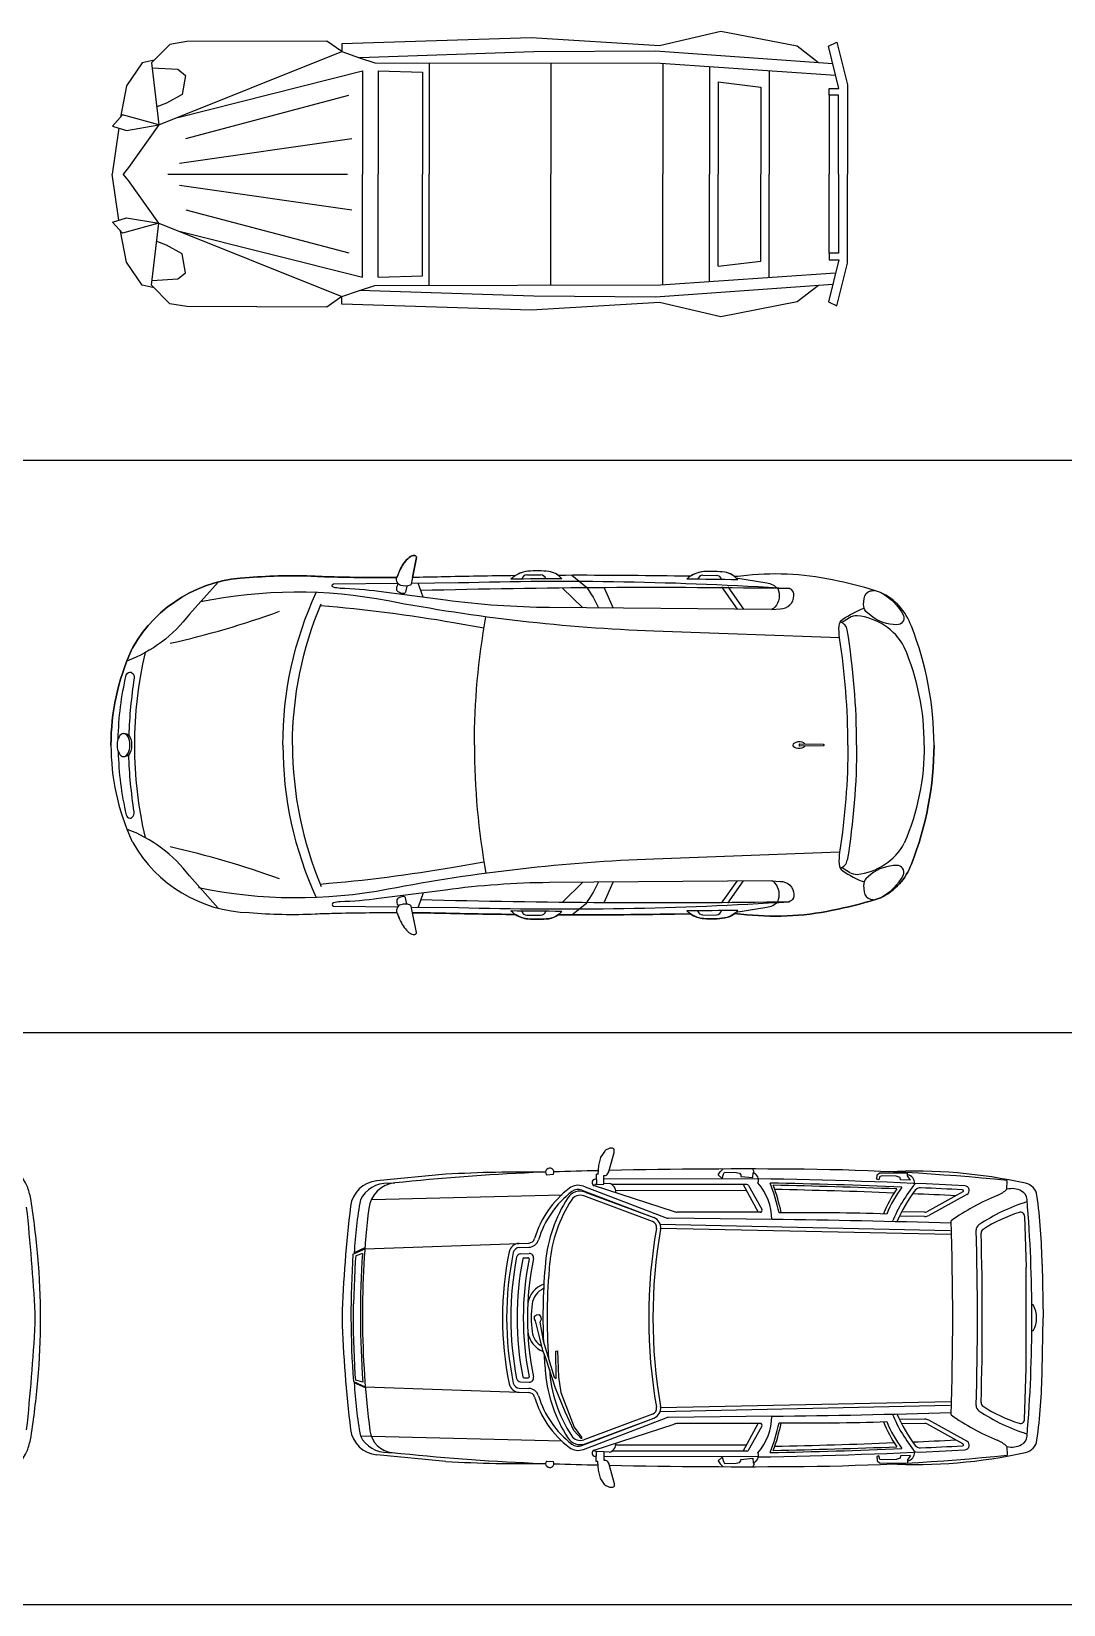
# Model space of a CAD drawing. Header units: millimetres. Extents: x 2646 to 50990, y 12226 to 40347.
# Drawn here: x 11362 to 16792, y 21649 to 29929 of the extents above; entities that cross this region are included whole.
import ezdxf

# ---------------------------------------------------------------- set-up
doc = ezdxf.new("R2010")
doc.units = ezdxf.units.MM
doc.layers.add('www.cad-blocks.net', color=7, linetype='Continuous')

# ---------------------------------------------------------------- blocks, each defined once
blk = doc.blocks.new('A$C7DAC714A')
for p, q in [((1.8021, 0.7507), (1.479, 0.6754)), ((2.203, 0.6726), (1.8021, 0.7507)), ((-1.0967, 0.6823), (-1.1933, 0.5851)), ((-1.0079, 0.6978), (-1.0967, 0.6823)), ((-0.2708, 0.7002), (-1.0079, 0.6978)), ((-0.1919, 0.6444), (-0.2708, 0.7002)), ((0.805, 0.7169), (-0.192, 0.6852)), ((-0.192, 0.6852), (-0.1919, 0.6444)), ((1.479, 0.6754), (0.805, 0.7169)), ((2.3165, 0.5861), (2.203, 0.6726)), ((2.3683, 0.6732), (2.412, 0.6937)), ((2.4229, 0.451), (2.3683, 0.6732)), ((2.412, 0.6937), (2.4688, 0.4695)), ((-1.2421, 0.5849), (-1.3254, 0.4644)), ((-1.1795, 0.5989), (-1.2421, 0.5849)), ((-1.1933, 0.5851), (-1.1543, 0.2589)), ((-1.1543, 0.2589), (-0.1919, 0.6444)), ((-0.1919, 0.6444), (-0.0993, 0.6119)), ((0.8184, 0.6426), (-0.0993, 0.6119)), ((-0.0993, 0.6119), (-0.0176, 0.586)), ((-0.0176, 0.586), (1.4844, 0.5836)), ((0.2679, 0.5855), (0.2679, 0)), ((1.4587, 0.6476), (0.8184, 0.6426)), ((0.9074, 0.5845), (0.9074, 0)), ((2.391, 0.5808), (1.4587, 0.6476)), ((1.4844, 0.5836), (2.4058, 0.5206)), ((1.496, 0.5828), (1.496, 0)), ((-1.1902, 0.5595), (-1.0555, 0.552)), ((-1.0555, 0.552), (-1.0146, 0.5194)), ((-1.0551, 0.2986), (-0.0838, 0.5428)), ((-1.0146, 0.5194), (-1.0325, 0.4195)), ((-0.0838, 0.5428), (-0.0838, 0)), ((0, 0.5431), (0, 0)), ((0, 0.5431), (0.2324, 0.5358)), ((0.2324, 0.5358), (0.2324, 0)), ((1.7426, 0.5659), (1.7426, 0)), ((2.0566, 0.5445), (2.0566, 0)), ((-1.3254, 0.4644), (-1.3555, 0.3003)), ((-1.0325, 0.4195), (-1.1139, 0.3734)), ((-1.0135, 0.1879), (-0.1547, 0.4151)), ((1.7877, 0.4848), (1.7877, 0)), ((1.7877, 0.4848), (2.0121, 0.4579)), ((2.0121, 0.4579), (2.0121, 0)), ((2.3721, 0.451), (2.4229, 0.451)), ((2.3721, 0.4155), (2.3721, 0.451)), ((2.4215, 0.4155), (2.3721, 0.4155)), ((2.3721, 0.4155), (2.3721, 0)), ((2.4215, 0), (2.4215, 0.4155)), ((2.4688, 0.4695), (2.4688, 0)), ((-1.1139, 0.3734), (-1.1657, 0.3543)), ((-1.3453, 0.3114), (-1.399, 0.253)), ((-1.399, 0.253), (-1.3247, 0.2299)), ((-1.1543, 0.2589), (-1.3453, 0.3114)), ((-1.3247, 0.2299), (-1.1543, 0.2589)), ((-1.1543, 0.2589), (-1.3138, 0.034)), ((-1.3653, 0.2425), (-1.4003, 0)), ((-1.0466, 0.0575), (-0.1387, 0.1879)), ((-1.3653, -0.2425), (-1.4003, 0)), ((-1.3138, 0.034), (-1.3421, 0)), ((-1.3138, -0.034), (-1.3421, 0)), ((-1.1076, 0), (-0.1614, 0)), ((-0.0838, -0.5428), (-0.0838, 0)), ((0, -0.5431), (0, 0)), ((0.2324, -0.5358), (0.2324, 0)), ((0.2679, -0.5855), (0.2679, 0)), ((0.9074, -0.5845), (0.9074, 0)), ((1.496, -0.5828), (1.496, 0)), ((1.7426, -0.5659), (1.7426, 0)), ((1.7877, -0.4848), (1.7877, 0)), ((2.0121, -0.4579), (2.0121, 0)), ((2.0566, -0.5445), (2.0566, 0)), ((2.3721, -0.4155), (2.3721, 0)), ((2.4215, 0), (2.4215, -0.4155)), ((2.4688, -0.4695), (2.4688, 0)), ((-1.1543, -0.2589), (-1.3138, -0.034)), ((-1.0466, -0.0575), (-0.1387, -0.1879)), ((-1.399, -0.253), (-1.3247, -0.2299)), ((-1.3247, -0.2299), (-1.1543, -0.2589)), ((-1.0135, -0.1879), (-0.1547, -0.4151)), ((-1.3453, -0.3114), (-1.399, -0.253)), ((-1.3254, -0.4644), (-1.3555, -0.3003)), ((-1.1543, -0.2589), (-1.3453, -0.3114)), ((-1.1933, -0.5851), (-1.1543, -0.2589)), ((-1.1543, -0.2589), (-0.1919, -0.6444)), ((-1.0551, -0.2986), (-0.0838, -0.5428)), ((-1.1139, -0.3734), (-1.1657, -0.3543)), ((-1.0325, -0.4195), (-1.1139, -0.3734)), ((-1.2421, -0.5849), (-1.3254, -0.4644)), ((-1.0146, -0.5194), (-1.0325, -0.4195)), ((1.7877, -0.4848), (2.0121, -0.4579)), ((2.4229, -0.451), (2.3683, -0.6732)), ((2.4215, -0.4155), (2.3721, -0.4155)), ((2.3721, -0.4155), (2.3721, -0.451)), ((2.3721, -0.451), (2.4229, -0.451)), ((2.412, -0.6937), (2.4688, -0.4695)), ((-1.1902, -0.5595), (-1.0555, -0.552)), ((-1.0555, -0.552), (-1.0146, -0.5194)), ((0, -0.5431), (0.2324, -0.5358)), ((1.4844, -0.5836), (2.4058, -0.5206)), ((-1.1795, -0.5989), (-1.2421, -0.5849)), ((-1.0967, -0.6823), (-1.1933, -0.5851)), ((-0.1919, -0.6444), (-0.2708, -0.7002)), ((-0.192, -0.6852), (-0.1919, -0.6444)), ((-0.1919, -0.6444), (-0.0993, -0.6119)), ((-0.0993, -0.6119), (-0.0176, -0.586)), ((0.8184, -0.6426), (-0.0993, -0.6119)), ((-0.0176, -0.586), (1.4844, -0.5836)), ((1.4587, -0.6476), (0.8184, -0.6426)), ((2.391, -0.5808), (1.4587, -0.6476)), ((2.3165, -0.5861), (2.203, -0.6726)), ((-1.0079, -0.6978), (-1.0967, -0.6823)), ((-0.2708, -0.7002), (-1.0079, -0.6978)), ((0.805, -0.7169), (-0.192, -0.6852)), ((1.479, -0.6754), (0.805, -0.7169)), ((1.8021, -0.7507), (1.479, -0.6754)), ((2.203, -0.6726), (1.8021, -0.7507)), ((2.3683, -0.6732), (2.412, -0.6937))]:
    blk.add_line(p, q)
blk = doc.blocks.new('A$C7A8978E2')
for p, q in [((1.6421, 1.7752), (1.616, 1.8499)), ((2.3747, 1.8238), (2.4833, 1.7194)), ((2.5955, 1.8255), (2.6412, 1.7181)), ((3.2118, 1.83), (3.2946, 1.7126)), ((3.2462, 1.8292), (3.3286, 1.7123)), ((3.8851, 1.6669), (3.8437, 1.6414)), ((0.0662, 1.0576), (0.0751, 1.0576)), ((0.0662, 0.9365), (0.0751, 0.9365)), ((3.8851, 0.3272), (3.8437, 0.3527)), ((2.3747, 0.1704), (2.4833, 0.2748)), ((2.5955, 0.1687), (2.6412, 0.2761)), ((3.2118, 0.1642), (3.2946, 0.2816)), ((3.2462, 0.165), (3.3286, 0.2818)), ((1.6421, 0.2189), (1.616, 0.1442))]:
    blk.add_line(p, q)
blk.add_lwpolyline([(4.3301, 0.9971, 0.094182), (4.211, 1.6231, 0.197457), (4.0494, 1.8003, 0.035524), (3.8252, 1.86, 0.082887), (3.3458, 1.8898, -0.001106), (3.2806, 1.8837, 0.123787), (3.2301, 1.9071, 0.044638), (3.1199, 1.9106, 0.125221), (3.0484, 1.8853), (2.9651, 1.8867, 0.004961), (2.3528, 1.8904, 0.117151), (2.3042, 1.911, 0.044638), (2.1939, 1.9124, 0.116155), (2.1276, 1.8888, 0.003163), (1.7373, 1.882, -0.003193), (1.5862, 1.8794), (1.6078, 1.9843, 0.351251), (1.5979, 1.9942, 0.213671), (1.5687, 1.9848, 0.098963), (1.5237, 1.9244, 0.019669), (1.5041, 1.8787, -0.006985), (1.1737, 1.882, -0.005357), (1.0745, 1.8855, 0.032681), (0.7271, 1.8785, 0.26343), (0.1148, 1.5103, 0.023037), (0.1065, 1.4939, 0.105933), (0, 0.9971, 0.105933), (0.1065, 0.5003, 0.023037), (0.1148, 0.4838, 0.26343), (0.7271, 0.1156, 0.032681), (1.0745, 0.1087, -0.005357), (1.1737, 0.1121, -0.006985), (1.5041, 0.1154, 0.019669), (1.5237, 0.0697, 0.098963), (1.5687, 0.0094, 0.213671), (1.5979, 0, 0.351251), (1.6078, 0.0099), (1.5862, 0.1148, -0.003193), (1.7373, 0.1122, 0.003163), (2.1276, 0.1054, 0.116155), (2.1939, 0.0818, 0.044638), (2.3042, 0.0831, 0.117151), (2.3528, 0.1037, 0.004961), (2.9651, 0.1075), (3.0484, 0.1088, 0.125221), (3.1199, 0.0835, 0.044638), (3.2301, 0.087, 0.123787), (3.2806, 0.1104, -0.001106), (3.3458, 0.1043, 0.082887), (3.8252, 0.1342, 0.035524), (4.0494, 0.1939, 0.197457), (4.211, 0.371, 0.094182)], format="xyb", close=True)
for points in [[(1.6078, 1.9843), (1.5791, 1.8448, -0.251097), (1.5742, 1.8389, -0.178943), (1.5242, 1.8374, -0.426524), (1.5044, 1.8794, -0.019378), (1.5237, 1.9244, -0.098963), (1.5687, 1.9848, -0.213671), (1.5979, 1.9942, -0.351251), (1.6078, 1.9843, 0.095914)], [(2.3722, 1.8723, 0.176742), (2.3042, 1.911, 0.044638), (2.1939, 1.9124, 0.165675), (2.1042, 1.8703)], [(3.2974, 1.8671, 0.176742), (3.2301, 1.9071, 0.044638), (3.1199, 1.9106, 0.165675), (3.0294, 1.8703)], [(0, 0.9971), (0, 0.9971, -0.105933), (0.1065, 1.4939, -0.023037), (0.1148, 1.5103, -0.26343), (0.7271, 1.8785, -0.032681), (1.0745, 1.8855, 0.005357), (1.1737, 1.882, 0.006985), (1.5041, 1.8787)], [(0.5631, 1.8553), (0.4126, 1.6857, -0.141655), (0.0836, 1.4396, -0.141175)], [(3.4773, 1.7111), (2.3065, 1.7209, -0.031519), (1.7606, 1.7599), (1.4094, 1.8052, 0.024962), (1.2056, 1.8218, -0.040073), (1.1712, 1.8276, -0.733467), (1.1702, 1.8453), (1.5085, 1.8488)], [(1.5572, 1.8343), (1.5494, 1.8019, -0.35018), (1.536, 1.7943, -0.095515), (1.5118, 1.8031, -0.313921), (1.5033, 1.8219, -0.055903), (1.5107, 1.8462, -0.055903)], [(1.5801, 1.8495), (1.828, 1.8521, -0.023034), (3.5677, 1.8217)], [(2.1276, 1.8888, 0.003163), (1.7373, 1.882, -0.003193), (1.5862, 1.8794)], [(2.3722, 1.8723, 0.002172), (2.1042, 1.8703)], [(3.0484, 1.8853), (2.9651, 1.8867, 0.004961), (2.3528, 1.8904)], [(2.4248, 1.8906), (2.5025, 1.8286, -0.044948), (2.5652, 1.7187, -0.044948)], [(3.2974, 1.8671, 0.002172), (3.0294, 1.8703)], [(4.3301, 0.9971, 0.094182), (4.211, 1.6231, 0.197457), (4.0494, 1.8003, 0.035524), (3.8252, 1.86, 0.082887), (3.3458, 1.8898, -0.001106), (3.2806, 1.8837, -0.001106)], [(3.2878, 1.8774), (3.45, 1.8503, -0.170368), (3.5076, 1.8215, -0.298927), (3.4923, 1.7226, -0.045758), (3.4773, 1.7111)], [(3.4773, 1.7111), (3.5211, 1.7143, 0.406811), (3.5932, 1.7841, 0.239896), (3.5797, 1.8156, 0.105717), (3.5677, 1.8217, 1.216699)], [(3.8334, 1.5615), (2.8567, 1.5969, -0.038529), (1.4585, 1.7559, 0.098163), (0.4702, 1.7506, 0.098163)], [(0.9044, 0.9971, -0.107568), (1.0793, 1.7998)], [(0.9552, 0.9971, -0.100526), (1.1063, 1.7412)], [(4.0494, 1.8003, -0.146967), (4.1703, 1.6799, -0.521193), (4.1336, 1.6301, -0.160138), (3.999, 1.6766), (3.9717, 1.7005, -0.198928), (3.9599, 1.7369), (3.9624, 1.7691, -0.321568), (3.9957, 1.8087, -0.066337), (4.0167, 1.8111, -0.066337)], [(1.9623, 1.6133), (1.8019, 1.641, 0.022109), (1.1017, 1.7302)], [(1.9123, 0.9971, -0.04443), (1.9724, 1.6721)], [(3.8768, 0.9971, 0.03835), (3.8334, 1.5615, -0.047917), (3.8306, 1.6246, -0.232548), (3.8497, 1.6591, -0.063047), (3.9621, 1.7177)], [(3.9228, 0.9971, 0.040742), (3.8734, 1.603)], [(4.2785, 0.9971, 0.103156), (4.1738, 1.513)], [(0.038, 1.0304, -0.052497), (0.0802, 1.3644, -0.317809), (0.0996, 1.3816, -0.212458), (0.1105, 1.3782, -0.257077), (0.1215, 1.3488, 0.026281), (0.0932, 1.0481, 0.026281)], [(0, 0.9971), (0, 0.9971, 0.105933), (0.1065, 0.5003, 0.023037), (0.1148, 0.4838, 0.26343), (0.7271, 0.1156, 0.032681), (1.0745, 0.1087, -0.005357), (1.1737, 0.1121, -0.006985), (1.5041, 0.1154)], [(0.9044, 0.9971, 0.107568), (1.0793, 0.1944)], [(0.9552, 0.9971, 0.100526), (1.1063, 0.253)], [(1.9123, 0.9971, 0.04443), (1.9724, 0.3221)], [(4.3301, 0.9971, -0.094182), (4.211, 0.371, -0.197457), (4.0494, 0.1939, -0.035524), (3.8252, 0.1342, -0.082887), (3.3458, 0.1043, 0.001106), (3.2806, 0.1104, 0.001106)], [(3.623, 1.0037), (3.7469, 1.0011, -0.979258), (3.7469, 0.9931), (3.623, 0.9905)], [(3.8768, 0.9971, -0.03835), (3.8334, 0.4326, 0.047917), (3.8306, 0.3695, 0.232548), (3.8497, 0.3351, 0.063047), (3.9621, 0.2765)], [(3.9228, 0.9971, -0.040742), (3.8734, 0.3912)], [(4.2785, 0.9971, -0.103156), (4.1738, 0.4811)], [(0.038, 0.9637, 0.052497), (0.0802, 0.6297, 0.317809), (0.0996, 0.6125, 0.212458), (0.1105, 0.616, 0.257077), (0.1215, 0.6453, -0.026281), (0.0932, 0.946, -0.026281)], [(0.5631, 0.1389), (0.4126, 0.3085, 0.141655), (0.0836, 0.5545, 0.141175)], [(3.8334, 0.4326), (2.8567, 0.3972, 0.038529), (1.4585, 0.2382, -0.099191), (0.46, 0.2457, -0.099191)], [(1.9623, 0.3808), (1.8019, 0.3531, -0.022109), (1.1017, 0.264)], [(4.0494, 0.1939, 0.146967), (4.1703, 0.3142, 0.521193), (4.1336, 0.364, 0.160138), (3.999, 0.3176), (3.9717, 0.2937, 0.198928), (3.9599, 0.2573), (3.9624, 0.225, 0.321568), (3.9957, 0.1855, 0.066337), (4.0167, 0.183, 0.066337)], [(3.4773, 0.2831), (2.3065, 0.2733, 0.031519), (1.7606, 0.2342), (1.4094, 0.1889, -0.024962), (1.2056, 0.1724, 0.040073), (1.1712, 0.1665, 0.733467), (1.1702, 0.1489), (1.5085, 0.1454)], [(2.4248, 0.1035), (2.5025, 0.1656, 0.044948), (2.5652, 0.2754, 0.044948)], [(3.2878, 0.1168), (3.45, 0.1438, 0.170368), (3.5076, 0.1726, 0.298927), (3.4923, 0.2716, 0.045758), (3.4773, 0.2831)], [(3.4773, 0.2831), (3.5211, 0.2798, -0.406811), (3.5932, 0.21, -0.239896), (3.5797, 0.1785, -0.105717), (3.5677, 0.1725, -1.216699)], [(1.5572, 0.1598), (1.5494, 0.1923, 0.35018), (1.536, 0.1999, 0.095515), (1.5118, 0.1911, 0.313921), (1.5033, 0.1723, 0.055903), (1.5107, 0.148, 0.055903)], [(1.5801, 0.1446), (1.828, 0.142, 0.023034), (3.5677, 0.1725)], [(1.6078, 0.0099), (1.5791, 0.1494, 0.251097), (1.5742, 0.1553, 0.178943), (1.5242, 0.1568, 0.426524), (1.5044, 0.1147, 0.019378), (1.5237, 0.0697, 0.098963), (1.5687, 0.0094, 0.213671), (1.5979, 0, 0.351251), (1.6078, 0.0099, -0.095914)], [(2.1276, 0.1054, -0.003163), (1.7373, 0.1122, 0.003193), (1.5862, 0.1148)], [(2.3722, 0.1218, -0.176742), (2.3042, 0.0831, -0.044638), (2.1939, 0.0818, -0.165675), (2.1042, 0.1239)], [(2.3722, 0.1218, -0.002172), (2.1042, 0.1239)], [(3.0484, 0.1088), (2.9651, 0.1075, -0.004961), (2.3528, 0.1037)], [(3.2974, 0.1271, -0.176742), (3.2301, 0.087, -0.044638), (3.1199, 0.0835, -0.165675), (3.0294, 0.1239)], [(3.2974, 0.1271, -0.002172), (3.0294, 0.1239)]]:
    blk.add_lwpolyline(points, format="xyb")
for points in [[(2.1881, 1.8931), (2.2603, 1.8931)], [(3.1136, 1.8915), (3.1858, 1.8901)], [(2.1881, 0.101), (2.2603, 0.101)], [(3.1136, 0.1027), (3.1858, 0.1041)]]:
    blk.add_lwpolyline(points)
for centre, radius, start, end in [((2.8505, -44.3009), 46.1271, 89.10475, 91.51622), ((2.1905, 1.8629), 0.0303, 94.4745, 164.69618), ((2.2596, 1.864), 0.0291, 15.74539, 88.56328), ((3.1154, 1.8612), 0.0303, 93.35627, 163.57795), ((3.1845, 1.861), 0.0291, 14.62716, 87.44505), ((-0.702, 6.0645), 4.6433, 282.59759, 290.00082), ((3.9238, 1.6012), 0.0763, 88.62125, 120.43505), ((3.8966, 1.3641), 0.3146, 28.25023, 84.71138), ((3.8239, 1.5955), 0.05, 8.6417, 75.93483), ((2.2676, 0.9971), 2.1441, 166.87916, 193.12084), ((3.6288, 0.9971), 0.00875, 131.06786, 228.93214), ((-0.702, -4.0704), 4.6433, 69.99918, 77.40241), ((3.8966, 0.63), 0.3146, 275.28862, 331.74977), ((3.8239, 0.3987), 0.05, 284.06517, 351.3583), ((3.9238, 0.393), 0.0763, 239.56495, 271.37875), ((2.8505, 46.2951), 46.1271, 268.48378, 270.89525), ((2.1905, 0.1313), 0.0303, 195.30382, 265.5255), ((2.2596, 0.1301), 0.0291, 271.43672, 344.25461), ((3.1154, 0.133), 0.0303, 196.42205, 266.64373), ((3.1845, 0.1332), 0.0291, 272.55495, 345.37284)]:
    blk.add_arc(centre, radius, start, end)
at = {"extrusion": (0, 0, -1)}
blk.add_ellipse((0.0662, 0.9971), major_axis=(0, 0.0606), ratio=0.557391, dxfattribs=at)
blk.add_ellipse((0.0751, 0.9971), major_axis=(0, 0.0606), ratio=0.557391, start_param=0, end_param=3.141593, dxfattribs=at)
blk.add_ellipse((3.6205, 0.9971), major_axis=(-0.0327, 0), ratio=0.506076, start_param=3.513505, end_param=9.052865)
blk = doc.blocks.new('A$C3CE01D0A')
for points in [[(5.0825, 0.4565, 0.01349), (5.1276, 1.015, 0.013522), (5.1276, 1.0694, 0.01349), (5.0825, 1.628, 0.08294)], [(4.2645, 0.1245, 0.018015), (4.8828, 0.2104, 0.022651), (4.9438, 0.224), (4.9511, 0.226, 0.242162), (5.0866, 0.3497), (5.088, 0.3535, 0.050491), (5.1055, 0.4207, 0.016186), (5.1416, 0.7158, 0.044639), (5.1416, 1.3687, 0.016186), (5.1055, 1.6638, 0.050491), (5.088, 1.731), (5.0866, 1.7348, 0.242162), (4.9511, 1.8585), (4.9438, 1.8605, 0.022651), (4.8828, 1.8741, 0.018015), (4.2645, 1.96)]]:
    blk.add_lwpolyline(points, format="xyb")
blk = doc.blocks.new('A$C3FD66592')
for p, q in [((1.9793, 1.6456), (1.9895, 1.6621)), ((1.9895, 1.6621), (2.0038, 1.6764)), ((2.006, 1.6499), (2.0121, 1.6602)), ((2.0121, 1.6602), (2.0738, 1.6585)), ((2.0738, 1.6585), (2.0903, 1.6545)), ((2.1684, 1.6611), (2.1601, 1.6766)), ((2.1603, 1.6322), (2.1623, 1.6569)), ((2.1623, 1.6569), (2.1684, 1.6611)), ((2.8149, 1.6461), (2.8272, 1.6565)), ((2.8272, 1.6565), (2.9752, 1.6573)), ((2.9753, 1.6408), (2.9752, 1.6573)), ((0.5465, 1.649), (0.1827, 1.6146)), ((0.2415, 1.6014), (0.2768, 1.6033)), ((1.0746, 1.6467), (1.1122, 1.65)), ((1.2694, 1.5856), (1.7049, 1.42)), ((1.3269, 1.5889), (1.7465, 1.4523)), ((1.3392, 1.5961), (1.3293, 1.5954)), ((1.3293, 1.5954), (1.3301, 1.5878)), ((1.338, 1.6232), (1.3322, 1.6232)), ((2.1879, 1.6252), (1.3773, 1.6233)), ((1.4057, 1.6009), (1.3776, 1.5989)), ((2.129, 1.5956), (1.4191, 1.5942)), ((1.9793, 1.6456), (2, 1.6272)), ((2, 1.6272), (2.006, 1.6499)), ((2.0903, 1.6545), (2.0986, 1.6463)), ((2.0986, 1.6463), (2.0986, 1.638)), ((2.0986, 1.638), (2.1603, 1.6322)), ((2.1103, 1.5955), (2.1887, 1.4487)), ((2.1386, 1.5899), (2.2083, 1.465)), ((2.813, 1.6235), (2.8149, 1.6461)), ((2.8233, 1.6194), (2.813, 1.6235)), ((2.8293, 1.6379), (2.8233, 1.6194)), ((2.8437, 1.6401), (2.8293, 1.6379)), ((2.9157, 1.6384), (2.8437, 1.6401)), ((2.9363, 1.6324), (2.9157, 1.6384)), ((2.9384, 1.62), (2.9363, 1.6324)), ((2.9898, 1.6182), (2.9384, 1.62)), ((2.9898, 1.6182), (2.9753, 1.6408)), ((3.4979, 1.5703), (3.4996, 1.6162)), ((0.1558, 1.5153), (1.157, 1.5401)), ((1.2616, 1.5651), (1.6408, 1.4209)), ((1.6327, 1.4005), (1.2713, 1.5349)), ((1.279, 1.5555), (1.6404, 1.4211)), ((2.1272, 1.5638), (1.4404, 1.5625)), ((3.2661, 1.5567), (3.0759, 1.4515)), ((3.2868, 1.543), (3.0865, 1.4323)), ((2.2622, 1.4108), (1.7162, 1.4179)), ((2.1987, 1.4487), (1.7633, 1.4496)), ((3.0647, 1.4268), (2.932, 1.4286)), ((3.065, 1.4488), (2.943, 1.4504)), ((3.5907, 1.428), (3.5987, 1.1606)), ((1.6738, 1.3855), (3.1984, 1.3537)), ((1.676, 1.3655), (3.2025, 1.3338)), ((0.0572, 1.2279), (0.1221, 1.2562)), ((0.1194, 1.2609), (0.0635, 1.2357)), ((0.1197, 1.256), (0.931, 1.285)), ((0.931, 1.285), (0.982, 1.2868)), ((0.9318, 1.2631), (0.9828, 1.2649)), ((0.068, 1.1915), (0.0606, 0.9677)), ((0.0722, 1.2204), (0.068, 1.1915)), ((0.107, 1.2318), (0.0722, 1.2204)), ((0.939, 1.2304), (0.9841, 1.232)), ((0.9554, 1.209), (0.978, 1.2098)), ((3.6828, 1.1743), (3.6889, 0.8932)), ((0.0606, 0.8186), (0.0606, 0.9677)), ((1.0233, 0.9093), (1.0365, 0.9109)), ((1.0365, 0.9109), (1.0463, 0.8976)), ((3.6356, 0.9623), (3.6287, 0.9623)), ((1.0116, 0.8863), (1.0117, 0.9028)), ((1.0182, 0.878), (1.0116, 0.8863)), ((1.0117, 0.9028), (1.0233, 0.9093)), ((1.0359, 0.8002), (1.0182, 0.878)), ((1.0479, 0.8844), (1.0396, 0.8712)), ((1.0396, 0.8712), (1.0572, 0.772)), ((1.0463, 0.8976), (1.0479, 0.8844)), ((3.6828, 0.612), (3.6889, 0.8932)), ((0.068, 0.5948), (0.0606, 0.8186)), ((1.0569, 0.7208), (1.0359, 0.8002)), ((1.0572, 0.772), (1.1156, 0.5818)), ((3.6356, 0.8241), (3.6287, 0.8241)), ((1.0732, 0.6761), (1.0569, 0.7208)), ((1.1235, 0.5222), (1.0732, 0.6761)), ((1.1246, 0.7172), (1.1328, 0.7188)), ((1.1255, 0.5734), (1.1246, 0.7172)), ((1.1328, 0.7188), (1.1387, 0.5833)), ((0.0722, 0.5659), (0.068, 0.5948)), ((1.1156, 0.5818), (1.1255, 0.5734)), ((1.1387, 0.5833), (1.1515, 0.5006)), ((3.5907, 0.3584), (3.5987, 0.6258)), ((0.0594, 0.5575), (0.1221, 0.5301)), ((0.1226, 0.524), (0.0635, 0.5507)), ((0.1092, 0.5538), (0.0722, 0.5659)), ((0.1221, 0.5303), (0.931, 0.5013)), ((0.931, 0.5013), (0.982, 0.4995)), ((0.9318, 0.5233), (0.9828, 0.5215)), ((0.939, 0.556), (0.9841, 0.5544)), ((0.9554, 0.5774), (0.978, 0.5766)), ((1.174, 0.3981), (1.1235, 0.5222)), ((1.1515, 0.5006), (1.2215, 0.3185)), ((1.6738, 0.4009), (3.1984, 0.4327)), ((1.676, 0.4209), (3.2025, 0.4526)), ((1.2197, 0.3004), (1.174, 0.3981)), ((1.2616, 0.2213), (1.6408, 0.3654)), ((1.2694, 0.2007), (1.7049, 0.3663)), ((1.6327, 0.3859), (1.2713, 0.2515)), ((1.279, 0.2309), (1.6404, 0.3653)), ((1.3269, 0.1975), (1.7465, 0.334)), ((2.2622, 0.3755), (1.7162, 0.3685)), ((2.1987, 0.3377), (1.7633, 0.3367)), ((2.1103, 0.1908), (2.1887, 0.3377)), ((3.0647, 0.3595), (2.932, 0.3578)), ((3.065, 0.3376), (2.943, 0.3359)), ((3.2661, 0.2297), (3.0759, 0.3348)), ((3.2868, 0.2433), (3.0865, 0.354)), ((0.0966, 0.2715), (0.1558, 0.271)), ((0.1558, 0.271), (1.157, 0.2463)), ((1.2591, 0.2572), (1.2197, 0.3004)), ((1.2215, 0.3185), (1.2591, 0.2655)), ((1.2591, 0.2655), (1.2591, 0.2572)), ((1.2591, 0.2655), (1.2591, 0.2655)), ((2.1386, 0.1964), (2.2083, 0.3214)), ((0.5465, 0.1373), (0.1827, 0.1717)), ((0.2415, 0.185), (0.2768, 0.183)), ((1.3293, 0.191), (1.3301, 0.1985)), ((1.3392, 0.1903), (1.3293, 0.191)), ((1.4057, 0.1854), (1.3776, 0.1875)), ((2.129, 0.1908), (1.4191, 0.1921)), ((2.1272, 0.2225), (1.4404, 0.2238)), ((2.8233, 0.167), (2.813, 0.1629)), ((2.8293, 0.1484), (2.8233, 0.167)), ((2.9384, 0.1663), (2.9363, 0.154)), ((2.9898, 0.1681), (2.9384, 0.1663)), ((2.9898, 0.1681), (2.9753, 0.1456)), ((3.4979, 0.2161), (3.4996, 0.1702)), ((1.0746, 0.1396), (1.1122, 0.1363)), ((1.338, 0.1632), (1.3322, 0.1632)), ((1.338, 0.1632), (1.3322, 0.1632)), ((2.1879, 0.1612), (1.3773, 0.1631)), ((1.9793, 0.1407), (2, 0.1591)), ((1.9793, 0.1407), (1.9895, 0.1242)), ((1.9895, 0.1242), (2.0038, 0.1099)), ((2, 0.1591), (2.006, 0.1365)), ((2.006, 0.1365), (2.0121, 0.1262)), ((2.0121, 0.1262), (2.0738, 0.1279)), ((2.0738, 0.1279), (2.0903, 0.1319)), ((2.0903, 0.1319), (2.0986, 0.1401)), ((2.0986, 0.1483), (2.1603, 0.1542)), ((2.0986, 0.1401), (2.0986, 0.1483)), ((2.1684, 0.1253), (2.1601, 0.1098)), ((2.1603, 0.1542), (2.1623, 0.1295)), ((2.1623, 0.1295), (2.1684, 0.1253)), ((2.813, 0.1629), (2.8149, 0.1403)), ((2.8149, 0.1403), (2.8272, 0.1299)), ((2.8272, 0.1299), (2.9752, 0.1291)), ((2.8437, 0.1463), (2.8293, 0.1484)), ((2.9157, 0.1479), (2.8437, 0.1463)), ((2.9363, 0.154), (2.9157, 0.1479)), ((2.9753, 0.1456), (2.9752, 0.1291))]:
    blk.add_line(p, q)
for points in [[(1.3776, 1.5972), (1.3771, 1.6431), (1.3855, 1.6431, 0.261913), (1.3949, 1.6484), (1.4027, 1.6613, 0.066604), (1.4039, 1.664), (1.4181, 1.7134), (1.4314, 1.7642), (1.4321, 1.774, 0.417071), (1.4218, 1.7858), (1.4111, 1.7864, 0.135169), (1.4054, 1.7852), (1.3857, 1.7749, 0.125237), (1.3817, 1.7713), (1.3607, 1.7402, 0.089419), (1.3591, 1.7366), (1.3489, 1.6942), (1.346, 1.6485), (1.3369, 1.6486), (1.3392, 1.595), (1.3776, 1.5972)], [(1.3776, 0.1891), (1.3771, 0.1432), (1.3855, 0.1432, -0.261913), (1.3949, 0.138), (1.4027, 0.1251, -0.066604), (1.4039, 0.1224), (1.4181, 0.073), (1.4314, 0.0221), (1.4321, 0.0123, -0.417071), (1.4218, 0.0006), (1.4111, 0, -0.135169), (1.4054, 0.0012), (1.3857, 0.0114, -0.125237), (1.3817, 0.015), (1.3607, 0.0462, -0.089419), (1.3591, 0.0498), (1.3489, 0.0922), (1.346, 0.1378), (1.3369, 0.1378), (1.3392, 0.1913), (1.3776, 0.1891)]]:
    blk.add_lwpolyline(points, format="xyb")
for centre, radius, start, end in [((1.5446, -10.5184), 12.1878, 92.53829, 95.97099), ((0.9653, -5.8742), 7.5348, 89.1998, 93.18659), ((2.1126, -30.886), 32.5627, 91.83368, 91.83393), ((1.0925, 1.6592), 0.0218, 335.09263, 215.02701), ((2.1126, -30.886), 32.5627, 91.34692, 91.75718), ((2.1126, -30.886), 32.5627, 89.43881, 91.24465), ((2.1508, 1.6184), 0.0398, 337.59632, 73.23546), ((2.3159, -10.1347), 11.8103, 84.24774, 89.43881), ((3.0076, -1.073), 2.7385, 77.59028, 92.75838), ((0.1972, 1.4616), 0.1537, 95.40472, 172.93768), ((0.236, 1.446), 0.1555, 87.99937, 153.69765), ((0.2927, 1.4504), 0.1537, 95.97099, 173.24874), ((1.5099, 1.1617), 0.5192, 127.25438, 163.36543), ((1.2421, 1.5138), 0.0769, 69.17924, 127.25438), ((1.3323, 1.6056), 0.0176, 90.13616, 251.97241), ((1.3891, 1.5511), 0.0525, 0.45297, 71.6289), ((2.129, 1.5846), 0.011, 29.148, 90.10837), ((1.9713, 1.4115), 0.289, 359.81466, 41.57556), ((1.6729, -29.6516), 31.281, 87.06172, 89.05663), ((1.6729, -29.6516), 31.2591, 87.66654, 88.93911), ((1.4271, 1.2687), 0.8894, 11.47814, 22.01944), ((1.6729, -29.6516), 31.2481, 87.716, 88.90895), ((1.4271, 1.2687), 0.9004, 11.47814, 20.9658), ((3.4551, 1.2004), 0.6364, 143.20219, 157.92973), ((3.6405, 1.0871), 0.8084, 140.56827, 157.35497), ((2.9681, 1.6025), 0.044, 357.71941, 80.61086), ((3.0417, 1.5445), 0.0329, 87.48756, 142.62529), ((1.6729, -29.6516), 31.2591, 87.08288, 87.48756), ((3.2751, 1.5642), 0.0242, 298.93997, 87.06172), ((3.5796, 1.5265), 0.0769, 7.81663, 77.59028), ((2.1924, 1.1244), 2.1318, 169.44445, 177.00699), ((1.5099, 1.1617), 0.4972, 127.25438, 163.36543), ((1.8219, 1.1156), 0.755, 147.14813, 174.72646), ((1.8219, 1.1156), 0.733, 147.14813, 174.72646), ((1.2522, 1.4834), 0.0769, 69.59656, 147.14813), ((1.2522, 1.4834), 0.0549, 69.59656, 147.14813), ((1.2421, 1.5138), 0.0549, 69.17924, 127.25438), ((1.6729, -29.6516), 31.2261, 87.74046, 88.89323), ((3.4551, 1.2004), 0.6528, 145.33795, 158.46236), ((3.6405, 1.0871), 0.7864, 142.62529, 156.62916), ((1.6729, -29.6516), 31.2261, 87.14491, 87.56053), ((3.9461, 0.3434), 1.2944, 112.71145, 124.97862), ((3.2634, 1.5615), 0.00549, 298.93997, 87.08288), ((3.907, 0.5485), 1.003, 107.54725, 123.71124), ((3.3856, 1.6894), 0.1637, 291.77565, 313.27753), ((3.5228, 1.463), 0.1102, 61.74109, 103.08531), ((3.549, 1.5116), 0.0549, 4.65325, 61.74109), ((-4.0494, 0.8932), 7.6784, 355.34675, 4.65325), ((0.7499, 1.138), 2.9331, 0.70942, 7.84508), ((6.2385, 0.7131), 6.2412, 172.93768, 178.317), ((4.8705, 0.9085), 4.7635, 173.24874, 187.35495), ((1.6212, 1.3696), 0.0549, 350.17346, 69.59656), ((1.7166, 1.4508), 0.0329, 249.17924, 269.25899), ((1.7635, 1.5045), 0.0549, 251.97241, 269.87493), ((2.1987, 1.4597), 0.011, 269.87493, 29.148), ((1.7724, -44.4051), 45.8185, 88.20885, 89.38747), ((2.4387, -11.7546), 13.201, 88.14782, 90.60783), ((3.0653, 1.4708), 0.0439, 269.23935, 298.93997), ((3.0653, 1.4708), 0.022, 269.23935, 298.93997), ((3.8079, 0.6829), 0.8039, 107.80911, 122.84034), ((3.5688, 1.4273), 0.022, 1.7358, 107.80911), ((4.3718, 0.8932), 2.7586, 170.17346, 189.82654), ((1.6212, 1.3696), 0.0329, 350.17346, 69.59656), ((4.3718, 0.8932), 2.7366, 170.17346, 189.82654), ((-12.408, 0.8932), 15.6204, 358.12599, 1.87401), ((3.3686, 1.3554), 0.0329, 123.71124, 182.12415), ((-11.8015, 0.8932), 15.1442, 358.25561, 1.74439), ((3.3839, 1.3399), 0.022, 122.84034, 181.57739), ((-12.8365, 0.8932), 16.2046, 358.42261, 1.57739), ((0.933, 1.2302), 0.0549, 92.04802, 168.26341), ((0.933, 1.2302), 0.0329, 92.04802, 168.26341), ((0.9808, 1.3198), 0.0329, 272.04802, 343.36543), ((0.9808, 1.3198), 0.0549, 272.04802, 343.36543), ((4.8705, 0.9085), 4.8239, 176.20312, 184.17255), ((4.8705, 0.9085), 4.7745, 176.11712, 184.25968), ((2.5549, 0.8932), 1.7115, 168.26341, 191.73659), ((2.5549, 0.8932), 1.6895, 168.26341, 191.73659), ((2.5549, 0.8932), 1.6676, 168.95601, 191.04399), ((0.9398, 1.2084), 0.022, 92.04802, 168.95601), ((2.5549, 0.8932), 1.6346, 169.01954, 190.98046), ((0.9556, 1.2035), 0.00549, 92.04802, 169.01954), ((2.5549, 0.8932), 1.6017, 168.83829, 191.16171), ((2.5549, 0.8932), 1.5797, 168.59029, 191.40971), ((0.9782, 1.2043), 0.00549, 348.83829, 92.04802), ((0.9849, 1.21), 0.022, 348.59029, 92.04802), ((4.2313, 0.8932), 3.1747, 174.72646, 182.30487), ((4.2313, 0.8932), 3.1527, 174.72646, 183.90569), ((-30.4389, 0.8932), 34.0386, 359.54987, 0.45013), ((1.1004, 0.9534), 0.1235, 108.28918, 172.57593), ((1.1004, 0.9534), 0.1016, 113.20267, 172.57593), ((1.5624, 0.8932), 0.5675, 172.57593, 187.42407), ((3.516, 0.8938), 0.1378, 330.37023, 29.78673), ((0.1097, 0.8932), 0.1098, 178.317, 181.683), ((6.2385, 1.0733), 6.2412, 181.683, 187.06232), ((1.1004, 0.833), 0.1235, 187.42407, 250.13351), ((1.1004, 0.833), 0.1016, 187.42407, 240.71214), ((4.2313, 0.8932), 3.1747, 183.37063, 185.27354), ((0.9556, 0.5829), 0.00549, 190.98046, 267.95198), ((0.9782, 0.5821), 0.00549, 267.95198, 11.16171), ((0.9849, 0.5763), 0.022, 267.95198, 11.40971), ((1.8219, 0.6708), 0.755, 185.27354, 212.85187), ((1.8219, 0.6708), 0.733, 183.68837, 212.85187), ((0.7499, 0.6484), 2.9331, 352.18337, 359.29058), ((2.1924, 0.662), 2.1318, 182.99301, 190.55555), ((0.933, 0.5562), 0.0549, 191.73659, 267.95198), ((0.933, 0.5562), 0.0329, 191.73659, 267.95198), ((0.9398, 0.5779), 0.022, 191.04399, 267.95198), ((0.9808, 0.4666), 0.0329, 16.63457, 87.95198), ((0.9808, 0.4666), 0.0549, 16.63457, 87.95198), ((1.5099, 0.6246), 0.5192, 196.63457, 232.74562), ((1.5099, 0.6246), 0.4972, 196.63457, 232.74562), ((1.6212, 0.4168), 0.0329, 290.40344, 9.82654), ((1.6212, 0.4168), 0.0549, 290.82076, 9.82654), ((3.3686, 0.431), 0.0329, 177.87585, 236.28876), ((3.3839, 0.4465), 0.022, 178.42261, 237.15966), ((3.8079, 1.1035), 0.8039, 237.15966, 252.19089), ((1.7166, 0.3355), 0.0329, 90.74101, 110.82076), ((1.7635, 0.2818), 0.0549, 90.12507, 108.02759), ((1.9713, 0.3749), 0.289, 318.42444, 0.18534), ((2.1987, 0.3267), 0.011, 330.852, 90.12507), ((1.4271, 0.5177), 0.8894, 337.98056, 348.52186), ((1.7724, 46.1914), 45.8185, 270.61253, 271.79115), ((1.4271, 0.5177), 0.9004, 339.0342, 348.52186), ((2.4387, 13.5409), 13.201, 269.39217, 271.85218), ((3.4551, 0.586), 0.6528, 201.53764, 214.66205), ((3.4551, 0.586), 0.6364, 202.07027, 216.79781), ((3.6405, 0.6992), 0.8084, 202.64503, 219.43173), ((3.6405, 0.6992), 0.7864, 203.37084, 217.37471), ((3.0653, 0.3156), 0.0439, 61.06003, 90.76065), ((3.0653, 0.3156), 0.022, 61.06003, 90.76065), ((3.9461, 1.443), 1.2944, 235.02138, 247.28855), ((3.907, 1.2379), 1.003, 236.28876, 252.45275), ((3.5688, 0.359), 0.022, 252.19089, 358.2642), ((0.1972, 0.3248), 0.1537, 187.06232, 264.59528), ((0.236, 0.3404), 0.1555, 206.30235, 272.00063), ((0.2769, 0.3155), 0.1318, 187.35495, 263.96433), ((1.2522, 0.3029), 0.0769, 212.85187, 290.40344), ((1.2522, 0.3029), 0.0549, 212.85187, 290.40344), ((1.6729, 31.438), 31.2261, 272.43947, 272.85509), ((3.3856, 0.0969), 0.1637, 46.72247, 68.22435), ((3.549, 0.2747), 0.0549, 298.25891, 355.34675), ((3.5796, 0.2599), 0.0769, 282.40972, 352.18337), ((1.5446, 12.3047), 12.1878, 263.96433, 267.46171), ((1.2421, 0.2726), 0.0769, 232.74562, 290.82076), ((1.2421, 0.2726), 0.0549, 232.74562, 290.82076), ((1.3323, 0.1808), 0.0176, 108.02759, 269.86384), ((1.3891, 0.2352), 0.0525, 288.3711, 359.54703), ((2.129, 0.2018), 0.011, 269.89163, 330.852), ((2.1508, 0.168), 0.0398, 286.76454, 22.40368), ((1.6729, 31.438), 31.281, 270.94337, 272.93828), ((1.6729, 31.438), 31.2591, 271.06089, 272.33346), ((1.6729, 31.438), 31.2481, 271.09105, 272.284), ((1.6729, 31.438), 31.2261, 271.10677, 272.25954), ((2.3159, 11.921), 11.8103, 270.56119, 275.75226), ((3.0076, 2.8593), 2.7385, 267.24162, 282.40972), ((2.9681, 0.1839), 0.044, 279.38914, 2.28059), ((3.0417, 0.2418), 0.0329, 217.37471, 272.51244), ((1.6729, 31.438), 31.2591, 272.51244, 272.91712), ((3.2634, 0.2249), 0.00549, 272.91712, 61.06003), ((3.2751, 0.2222), 0.0242, 272.93828, 61.06003), ((3.5228, 0.3234), 0.1102, 256.91469, 298.25891), ((0.9653, 7.6605), 7.5348, 266.81341, 270.8002), ((2.1126, 32.6724), 32.5627, 268.16607, 268.16632), ((1.0925, 0.1271), 0.0218, 144.97299, 24.90737), ((2.1126, 32.6724), 32.5627, 268.24282, 268.65308), ((2.1126, 32.6724), 32.5627, 268.75535, 270.56119)]:
    blk.add_arc(centre, radius, start, end)
blk = doc.blocks.new('FORMAT')
at = {"layer": 'www.cad-blocks.net', "color": 155, "true_color": 0x546d8e}
for p, q in [((5773, 27672.1), (50990.4, 27672.1)), ((5773, 24660.4), (50990.4, 24660.4)), ((5773, 21648.8), (50990.4, 21648.8))]:
    blk.add_line(p, q, dxfattribs=at)

msp = doc.modelspace()

# ---------------------------------------------------------------- block references
at = {"xscale": 1000, "yscale": 1000, "zscale": 1000}
for name, p in [('A$C7DAC714A', (13186.7, 29177.9)), ('A$C7A8978E2', (11780.2, 25175.4)), ('A$C3CE01D0A', (6254, 22112.3)), ('A$C3FD66592', (12996.2, 22264.6))]:
    msp.add_blockref(name, p, dxfattribs=at)
at = {"layer": 'www.cad-blocks.net'}
msp.add_blockref('FORMAT', (0, 0), dxfattribs=at)

doc.saveas('drawing.dxf')
